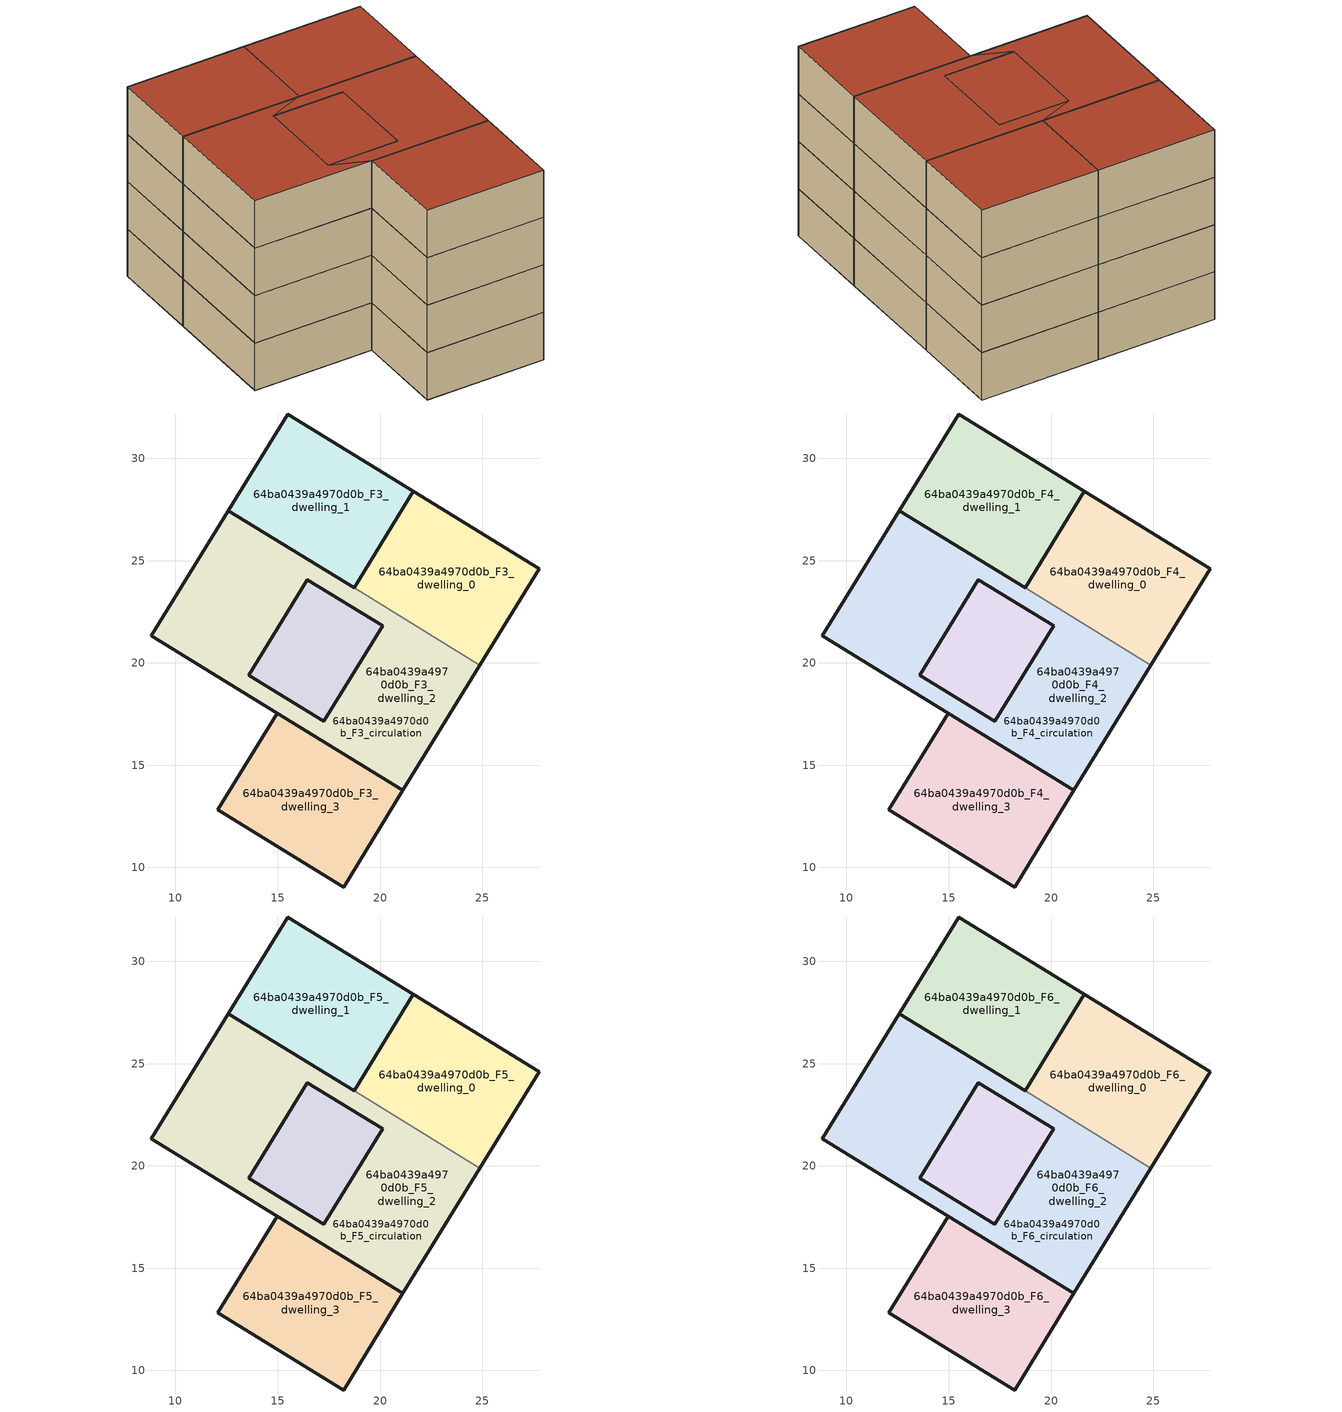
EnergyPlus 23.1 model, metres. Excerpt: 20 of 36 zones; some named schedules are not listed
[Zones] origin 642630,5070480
64ba0439a4970d0b_F3_dwelling_0
 floor to 64ba0439a4970d0b_F2_dwelling_0 (EU_floor_Construction): 24.88,19.89 27.78,24.61 21.63,28.39 18.73,23.67 z9
 wall outside (EU_wall_Construction): 18.73,23.67 21.63,28.39 27.78,24.61 24.88,19.89 z9:12
 wall to 64ba0439a4970d0b_F3_dwelling_2 (EU_wall_Construction): 24.88,19.89 18.73,23.67 z9:12
64ba0439a4970d0b_F3_dwelling_1
 floor to 64ba0439a4970d0b_F2_dwelling_1 (EU_floor_Construction): 18.73,23.67 21.63,28.39 15.48,32.17 12.58,27.45 z9
 wall outside (EU_wall_Construction): 12.58,27.45 15.48,32.17 21.63,28.39 18.73,23.67 12.58,27.45 z9:12
64ba0439a4970d0b_F3_dwelling_2
 floor outside (EU_floor_Construction): 21.12,13.77 24.88,19.89 18.73,23.67 16.44,24.08 20.13,21.81 17.26,17.14 13.57,19.41 14.97,17.55 z9; 14.97,17.55 13.57,19.41 16.44,24.08 18.73,23.67 12.58,27.45 8.82,21.33 z9; 17.26,17.14 20.13,21.81 16.44,24.08 13.57,19.41 z9
 wall outside (EU_wall_Construction): 24.88,19.89 21.12,13.77 14.97,17.55 8.82,21.33 12.58,27.45 18.73,23.67 z9:12
64ba0439a4970d0b_F3_dwelling_3
 floor to 64ba0439a4970d0b_F2_dwelling_3 (EU_floor_Construction): 18.22,9.04 21.12,13.77 14.97,17.55 12.07,12.83 z9
 wall outside (EU_wall_Construction): 18.22,9.04 12.07,12.83 14.97,17.55 21.12,13.77 18.22,9.04 z9:12
64ba0439a4970d0b_F3_circulation
 floor to 64ba0439a4970d0b_F2_circulation (EU_floor_Construction): 21.12,13.77 24.88,19.89 18.73,23.67 16.44,24.08 20.13,21.81 17.26,17.14 13.57,19.41 14.97,17.55 z9; 17.26,17.14 20.13,21.81 16.44,24.08 13.57,19.41 z9; 14.97,17.55 13.57,19.41 16.44,24.08 18.73,23.67 12.58,27.45 8.82,21.33 z9
 wall outside (EU_wall_Construction): 16.44,24.08 20.13,21.81 17.26,17.14 13.57,19.41 16.44,24.08 z9:12
64ba0439a4970d0b_F4_dwelling_0
 floor to 64ba0439a4970d0b_F3_dwelling_0 (EU_floor_Construction): 24.88,19.89 27.78,24.61 21.63,28.39 18.73,23.67 z12
 wall outside (EU_wall_Construction): 18.73,23.67 21.63,28.39 27.78,24.61 24.88,19.89 z12:15
 wall to 64ba0439a4970d0b_F4_dwelling_2 (EU_wall_Construction): 24.88,19.89 18.73,23.67 z12:15
64ba0439a4970d0b_F4_dwelling_1
 floor to 64ba0439a4970d0b_F3_dwelling_1 (EU_floor_Construction): 18.73,23.67 21.63,28.39 15.48,32.17 12.58,27.45 z12
 wall outside (EU_wall_Construction): 12.58,27.45 15.48,32.17 21.63,28.39 18.73,23.67 12.58,27.45 z12:15
64ba0439a4970d0b_F4_dwelling_2
 floor outside (EU_floor_Construction): 21.12,13.77 24.88,19.89 18.73,23.67 16.44,24.08 20.13,21.81 17.26,17.14 13.57,19.41 14.97,17.55 z12; 14.97,17.55 13.57,19.41 16.44,24.08 18.73,23.67 12.58,27.45 8.82,21.33 z12; 17.26,17.14 20.13,21.81 16.44,24.08 13.57,19.41 z12
 wall outside (EU_wall_Construction): 24.88,19.89 21.12,13.77 14.97,17.55 8.82,21.33 12.58,27.45 18.73,23.67 z12:15
64ba0439a4970d0b_F4_dwelling_3
 floor to 64ba0439a4970d0b_F3_dwelling_3 (EU_floor_Construction): 18.22,9.04 21.12,13.77 14.97,17.55 12.07,12.83 z12
 wall outside (EU_wall_Construction): 18.22,9.04 12.07,12.83 14.97,17.55 21.12,13.77 18.22,9.04 z12:15
64ba0439a4970d0b_F4_circulation
 floor to 64ba0439a4970d0b_F3_circulation (EU_floor_Construction): 21.12,13.77 24.88,19.89 18.73,23.67 16.44,24.08 20.13,21.81 17.26,17.14 13.57,19.41 14.97,17.55 z12; 17.26,17.14 20.13,21.81 16.44,24.08 13.57,19.41 z12; 14.97,17.55 13.57,19.41 16.44,24.08 18.73,23.67 12.58,27.45 8.82,21.33 z12
 wall outside (EU_wall_Construction): 16.44,24.08 20.13,21.81 17.26,17.14 13.57,19.41 16.44,24.08 z12:15
64ba0439a4970d0b_F5_dwelling_0
 floor to 64ba0439a4970d0b_F4_dwelling_0 (EU_floor_Construction): 24.88,19.89 27.78,24.61 21.63,28.39 18.73,23.67 z15
 wall outside (EU_wall_Construction): 18.73,23.67 21.63,28.39 27.78,24.61 24.88,19.89 z15:18
 wall to 64ba0439a4970d0b_F5_dwelling_2 (EU_wall_Construction): 24.88,19.89 18.73,23.67 z15:18
64ba0439a4970d0b_F5_dwelling_1
 floor to 64ba0439a4970d0b_F4_dwelling_1 (EU_floor_Construction): 18.73,23.67 21.63,28.39 15.48,32.17 12.58,27.45 z15
 wall outside (EU_wall_Construction): 12.58,27.45 15.48,32.17 21.63,28.39 18.73,23.67 12.58,27.45 z15:18
64ba0439a4970d0b_F5_dwelling_2
 floor outside (EU_floor_Construction): 21.12,13.77 24.88,19.89 18.73,23.67 16.44,24.08 20.13,21.81 17.26,17.14 13.57,19.41 14.97,17.55 z15; 14.97,17.55 13.57,19.41 16.44,24.08 18.73,23.67 12.58,27.45 8.82,21.33 z15; 17.26,17.14 20.13,21.81 16.44,24.08 13.57,19.41 z15
 wall outside (EU_wall_Construction): 24.88,19.89 21.12,13.77 14.97,17.55 8.82,21.33 12.58,27.45 18.73,23.67 z15:18
64ba0439a4970d0b_F5_dwelling_3
 floor to 64ba0439a4970d0b_F4_dwelling_3 (EU_floor_Construction): 18.22,9.04 21.12,13.77 14.97,17.55 12.07,12.83 z15
 wall outside (EU_wall_Construction): 18.22,9.04 12.07,12.83 14.97,17.55 21.12,13.77 18.22,9.04 z15:18
64ba0439a4970d0b_F5_circulation
 floor to 64ba0439a4970d0b_F4_circulation (EU_floor_Construction): 21.12,13.77 24.88,19.89 18.73,23.67 16.44,24.08 20.13,21.81 17.26,17.14 13.57,19.41 14.97,17.55 z15; 17.26,17.14 20.13,21.81 16.44,24.08 13.57,19.41 z15; 14.97,17.55 13.57,19.41 16.44,24.08 18.73,23.67 12.58,27.45 8.82,21.33 z15
 wall outside (EU_wall_Construction): 16.44,24.08 20.13,21.81 17.26,17.14 13.57,19.41 16.44,24.08 z15:18
64ba0439a4970d0b_F6_dwelling_0
 floor to 64ba0439a4970d0b_F5_dwelling_0 (EU_floor_Construction): 24.88,19.89 27.78,24.61 21.63,28.39 18.73,23.67 z18
 wall outside (EU_wall_Construction): 18.73,23.67 21.63,28.39 27.78,24.61 24.88,19.89 z18:21
 wall to 64ba0439a4970d0b_F6_dwelling_2 (EU_wall_Construction): 24.88,19.89 18.73,23.67 z18:21
 roof outside (EU_roof_Construction): 27.78,24.61 24.88,19.89 18.73,23.67 21.63,28.39 z21
64ba0439a4970d0b_F6_dwelling_1
 floor to 64ba0439a4970d0b_F5_dwelling_1 (EU_floor_Construction): 18.73,23.67 21.63,28.39 15.48,32.17 12.58,27.45 z18
 wall outside (EU_wall_Construction): 12.58,27.45 15.48,32.17 21.63,28.39 18.73,23.67 12.58,27.45 z18:21
 roof outside (EU_roof_Construction): 21.63,28.39 18.73,23.67 12.58,27.45 15.48,32.17 z21
64ba0439a4970d0b_F6_dwelling_2
 floor outside (EU_floor_Construction): 21.12,13.77 24.88,19.89 18.73,23.67 16.44,24.08 20.13,21.81 17.26,17.14 13.57,19.41 14.97,17.55 z18; 14.97,17.55 13.57,19.41 16.44,24.08 18.73,23.67 12.58,27.45 8.82,21.33 z18; 17.26,17.14 20.13,21.81 16.44,24.08 13.57,19.41 z18
 wall outside (EU_wall_Construction): 24.88,19.89 21.12,13.77 14.97,17.55 8.82,21.33 12.58,27.45 18.73,23.67 z18:21
 roof outside (EU_roof_Construction): 20.13,21.81 17.26,17.14 13.57,19.41 16.44,24.08 z21; 24.88,19.89 21.12,13.77 14.97,17.55 13.57,19.41 17.26,17.14 20.13,21.81 16.44,24.08 18.73,23.67 z21; 18.73,23.67 16.44,24.08 13.57,19.41 14.97,17.55 8.82,21.33 12.58,27.45 z21
64ba0439a4970d0b_F6_dwelling_3
 floor to 64ba0439a4970d0b_F5_dwelling_3 (EU_floor_Construction): 18.22,9.04 21.12,13.77 14.97,17.55 12.07,12.83 z18
 wall outside (EU_wall_Construction): 18.22,9.04 12.07,12.83 14.97,17.55 21.12,13.77 18.22,9.04 z18:21
 roof outside (EU_roof_Construction): 21.12,13.77 18.22,9.04 12.07,12.83 14.97,17.55 z21
64ba0439a4970d0b_F6_circulation
 floor to 64ba0439a4970d0b_F5_circulation (EU_floor_Construction): 21.12,13.77 24.88,19.89 18.73,23.67 16.44,24.08 20.13,21.81 17.26,17.14 13.57,19.41 14.97,17.55 z18; 17.26,17.14 20.13,21.81 16.44,24.08 13.57,19.41 z18; 14.97,17.55 13.57,19.41 16.44,24.08 18.73,23.67 12.58,27.45 8.82,21.33 z18
 wall outside (EU_wall_Construction): 16.44,24.08 20.13,21.81 17.26,17.14 13.57,19.41 16.44,24.08 z18:21
 roof outside (EU_roof_Construction): 20.13,21.81 17.26,17.14 13.57,19.41 16.44,24.08 z21; 24.88,19.89 21.12,13.77 14.97,17.55 13.57,19.41 17.26,17.14 20.13,21.81 16.44,24.08 18.73,23.67 z21; 18.73,23.67 16.44,24.08 13.57,19.41 14.97,17.55 8.82,21.33 12.58,27.45 z21
[Building]
EU S2 Campaign: North Axis=0; Terrain=City; Solar Distribution=FullExterior
[Site:Location]
Lyon-Bron: Latitude=45.75; Longitude=5; Time Zone=1; Elevation=198
[SizingPeriod:WeatherFileDays]
AnnualSizingPeriod: Begin Month=1; Begin Day of Month=1; End Month=12; End Day of Month=31; Day of Week for Start Day=Monday; Use Weather File Daylight Saving Period=No; Use Weather File Rain and Snow Indicators=No
[MATERIAL]
EU_InternalMass_Material: Roughness=MediumRough; Thickness=0.1; Conductivity=1; Density=1800; Specific Heat=900; Thermal Absorptance=0.9; Solar Absorptance=0.7; Visible Absorptance=0.7
[MATERIAL:NOMASS] Roughness=MediumRough; Thermal Absorptance=0.9; Solar Absorptance=0.7; Visible Absorptance=0.7
Name | Thermal Resistance
EU_wall_NoMass | 0.776494
EU_roof_NoMass | 0.486893
EU_floor_NoMass | 0.421597
[CONSTRUCTION]
EU_wall_Construction: EU_wall_NoMass
EU_roof_Construction: EU_roof_NoMass
EU_floor_Construction: EU_floor_NoMass
EU_InternalMass_Construction: EU_InternalMass_Material
[ZONE] Type=1; Multiplier=1; Ceiling Height=autocalculate; Floor Area=autocalculate; Part of Total Floor Area=Yes
Name | Volume
64ba0439a4970d0b_F3_dwelling_0; 64ba0439a4970d0b_F4_dwelling_0; 64ba0439a4970d0b_F5_dwelling_0; 64ba0439a4970d0b_F6_dwelling_0 | 119.986
64ba0439a4970d0b_F3_dwelling_1; 64ba0439a4970d0b_F4_dwelling_1; 64ba0439a4970d0b_F5_dwelling_1; 64ba0439a4970d0b_F6_dwelling_1 | 119.985
64ba0439a4970d0b_F3_dwelling_2; 64ba0439a4970d0b_F4_dwelling_2; 64ba0439a4970d0b_F5_dwelling_2; 64ba0439a4970d0b_F6_dwelling_2 | 311.19
64ba0439a4970d0b_F3_dwelling_3; 64ba0439a4970d0b_F4_dwelling_3; 64ba0439a4970d0b_F5_dwelling_3; 64ba0439a4970d0b_F6_dwelling_3 | 120.001
64ba0439a4970d0b_F3_circulation; 64ba0439a4970d0b_F4_circulation; 64ba0439a4970d0b_F5_circulation; 64ba0439a4970d0b_F6_circulation | 311.191
[INTERNALMASS] Construction=EU_InternalMass_Construction; Surface Area=59.9949
Name | Zone or ZoneList
64ba0439a4970d0b_F3_dwelling_0_EU_InternalMass | 64ba0439a4970d0b_F3_dwelling_0
64ba0439a4970d0b_F3_dwelling_1_EU_InternalMass | 64ba0439a4970d0b_F3_dwelling_1
64ba0439a4970d0b_F3_dwelling_2_EU_InternalMass | 64ba0439a4970d0b_F3_dwelling_2
64ba0439a4970d0b_F3_dwelling_3_EU_InternalMass | 64ba0439a4970d0b_F3_dwelling_3
64ba0439a4970d0b_F4_dwelling_0_EU_InternalMass | 64ba0439a4970d0b_F4_dwelling_0
64ba0439a4970d0b_F4_dwelling_1_EU_InternalMass | 64ba0439a4970d0b_F4_dwelling_1
64ba0439a4970d0b_F4_dwelling_2_EU_InternalMass | 64ba0439a4970d0b_F4_dwelling_2
64ba0439a4970d0b_F4_dwelling_3_EU_InternalMass | 64ba0439a4970d0b_F4_dwelling_3
64ba0439a4970d0b_F5_dwelling_0_EU_InternalMass | 64ba0439a4970d0b_F5_dwelling_0
64ba0439a4970d0b_F5_dwelling_1_EU_InternalMass | 64ba0439a4970d0b_F5_dwelling_1
64ba0439a4970d0b_F5_dwelling_2_EU_InternalMass | 64ba0439a4970d0b_F5_dwelling_2
64ba0439a4970d0b_F5_dwelling_3_EU_InternalMass | 64ba0439a4970d0b_F5_dwelling_3
64ba0439a4970d0b_F6_dwelling_0_EU_InternalMass | 64ba0439a4970d0b_F6_dwelling_0
64ba0439a4970d0b_F6_dwelling_1_EU_InternalMass | 64ba0439a4970d0b_F6_dwelling_1
64ba0439a4970d0b_F6_dwelling_2_EU_InternalMass | 64ba0439a4970d0b_F6_dwelling_2
64ba0439a4970d0b_F6_dwelling_3_EU_InternalMass | 64ba0439a4970d0b_F6_dwelling_3
[OTHEREQUIPMENT] Fuel Type=Electricity; Design Level Calculation Method=Watts/Area; Power per Zone Floor Area=1; Fraction Latent=0; Fraction Radiant=0; Fraction Lost=0; Carbon Dioxide Generation Rate=0; EndUse Subcategory=EU_Step8_InternalGains
Name | Zone or ZoneList or Space or SpaceList | Schedule
EU_Step8_InternalGain_64ba0439a4970d0b_F3_dwelling_0_f000 | 64ba0439a4970d0b_F3_dwelling_0 | EU_Step8_GainSchedule_64ba0439a4970d0b_F3_dwelling_0_f000
EU_Step8_InternalGain_64ba0439a4970d0b_F3_dwelling_1_f000 | 64ba0439a4970d0b_F3_dwelling_1 | EU_Step8_GainSchedule_64ba0439a4970d0b_F3_dwelling_1_f000
EU_Step8_InternalGain_64ba0439a4970d0b_F3_dwelling_2_f000 | 64ba0439a4970d0b_F3_dwelling_2 | EU_Step8_GainSchedule_64ba0439a4970d0b_F3_dwelling_2_f000
EU_Step8_InternalGain_64ba0439a4970d0b_F3_dwelling_3_f000 | 64ba0439a4970d0b_F3_dwelling_3 | EU_Step8_GainSchedule_64ba0439a4970d0b_F3_dwelling_3_f000
EU_Step8_InternalGain_64ba0439a4970d0b_F4_dwelling_0_f000 | 64ba0439a4970d0b_F4_dwelling_0 | EU_Step8_GainSchedule_64ba0439a4970d0b_F4_dwelling_0_f000
EU_Step8_InternalGain_64ba0439a4970d0b_F4_dwelling_1_f000 | 64ba0439a4970d0b_F4_dwelling_1 | EU_Step8_GainSchedule_64ba0439a4970d0b_F4_dwelling_1_f000
EU_Step8_InternalGain_64ba0439a4970d0b_F4_dwelling_2_f000 | 64ba0439a4970d0b_F4_dwelling_2 | EU_Step8_GainSchedule_64ba0439a4970d0b_F4_dwelling_2_f000
EU_Step8_InternalGain_64ba0439a4970d0b_F4_dwelling_3_f000 | 64ba0439a4970d0b_F4_dwelling_3 | EU_Step8_GainSchedule_64ba0439a4970d0b_F4_dwelling_3_f000
EU_Step8_InternalGain_64ba0439a4970d0b_F5_dwelling_0_f000 | 64ba0439a4970d0b_F5_dwelling_0 | EU_Step8_GainSchedule_64ba0439a4970d0b_F5_dwelling_0_f000
EU_Step8_InternalGain_64ba0439a4970d0b_F5_dwelling_1_f000 | 64ba0439a4970d0b_F5_dwelling_1 | EU_Step8_GainSchedule_64ba0439a4970d0b_F5_dwelling_1_f000
EU_Step8_InternalGain_64ba0439a4970d0b_F5_dwelling_2_f000 | 64ba0439a4970d0b_F5_dwelling_2 | EU_Step8_GainSchedule_64ba0439a4970d0b_F5_dwelling_2_f000
EU_Step8_InternalGain_64ba0439a4970d0b_F5_dwelling_3_f000 | 64ba0439a4970d0b_F5_dwelling_3 | EU_Step8_GainSchedule_64ba0439a4970d0b_F5_dwelling_3_f000
EU_Step8_InternalGain_64ba0439a4970d0b_F6_dwelling_0_f000 | 64ba0439a4970d0b_F6_dwelling_0 | EU_Step8_GainSchedule_64ba0439a4970d0b_F6_dwelling_0_f000
EU_Step8_InternalGain_64ba0439a4970d0b_F6_dwelling_1_f000 | 64ba0439a4970d0b_F6_dwelling_1 | EU_Step8_GainSchedule_64ba0439a4970d0b_F6_dwelling_1_f000
EU_Step8_InternalGain_64ba0439a4970d0b_F6_dwelling_2_f000 | 64ba0439a4970d0b_F6_dwelling_2 | EU_Step8_GainSchedule_64ba0439a4970d0b_F6_dwelling_2_f000
EU_Step8_InternalGain_64ba0439a4970d0b_F6_dwelling_3_f000 | 64ba0439a4970d0b_F6_dwelling_3 | EU_Step8_GainSchedule_64ba0439a4970d0b_F6_dwelling_3_f000
[ZONEINFILTRATION:DESIGNFLOWRATE] Schedule=EU_AlwaysOn; Design Flow Rate Calculation Method=Flow/Area; Flow Rate per Floor Area=0.0005; Constant Term Coefficient=1; Temperature Term Coefficient=0; Velocity Term Coefficient=0; Velocity Squared Term Coefficient=0
Name | Zone or ZoneList or Space or SpaceList
EU_Circulation_Infiltration_64ba0439a4970d0b_F3_circulation | 64ba0439a4970d0b_F3_circulation
EU_Circulation_Infiltration_64ba0439a4970d0b_F4_circulation | 64ba0439a4970d0b_F4_circulation
EU_Circulation_Infiltration_64ba0439a4970d0b_F5_circulation | 64ba0439a4970d0b_F5_circulation
EU_Circulation_Infiltration_64ba0439a4970d0b_F6_circulation | 64ba0439a4970d0b_F6_circulation
[ZONEVENTILATION:DESIGNFLOWRATE] Schedule=EU_AlwaysOn; Design Flow Rate Calculation Method=AirChanges/Hour; Air Changes per Hour=0.693814; Ventilation Type=Natural; Fan Pressure Rise=0; Fan Total Efficiency=1; Constant Term Coefficient=1; Temperature Term Coefficient=0; Velocity Term Coefficient=0; Velocity Squared Term Coefficient=0; Minimum Indoor Temperature=-100; Maximum Indoor Temperature=100; Delta Temperature=-100; Minimum Outdoor Temperature=-100; Maximum Outdoor Temperature=100; Maximum Wind Speed=40
Name | Zone or ZoneList or Space or SpaceList
EU_ConstantAir_64ba0439a4970d0b_F3_dwelling_0 | 64ba0439a4970d0b_F3_dwelling_0
EU_ConstantAir_64ba0439a4970d0b_F3_dwelling_1 | 64ba0439a4970d0b_F3_dwelling_1
EU_ConstantAir_64ba0439a4970d0b_F3_dwelling_2 | 64ba0439a4970d0b_F3_dwelling_2
EU_ConstantAir_64ba0439a4970d0b_F3_dwelling_3 | 64ba0439a4970d0b_F3_dwelling_3
EU_ConstantAir_64ba0439a4970d0b_F4_dwelling_0 | 64ba0439a4970d0b_F4_dwelling_0
EU_ConstantAir_64ba0439a4970d0b_F4_dwelling_1 | 64ba0439a4970d0b_F4_dwelling_1
EU_ConstantAir_64ba0439a4970d0b_F4_dwelling_2 | 64ba0439a4970d0b_F4_dwelling_2
EU_ConstantAir_64ba0439a4970d0b_F4_dwelling_3 | 64ba0439a4970d0b_F4_dwelling_3
EU_ConstantAir_64ba0439a4970d0b_F5_dwelling_0 | 64ba0439a4970d0b_F5_dwelling_0
EU_ConstantAir_64ba0439a4970d0b_F5_dwelling_1 | 64ba0439a4970d0b_F5_dwelling_1
EU_ConstantAir_64ba0439a4970d0b_F5_dwelling_2 | 64ba0439a4970d0b_F5_dwelling_2
EU_ConstantAir_64ba0439a4970d0b_F5_dwelling_3 | 64ba0439a4970d0b_F5_dwelling_3
EU_ConstantAir_64ba0439a4970d0b_F6_dwelling_0 | 64ba0439a4970d0b_F6_dwelling_0
EU_ConstantAir_64ba0439a4970d0b_F6_dwelling_1 | 64ba0439a4970d0b_F6_dwelling_1
EU_ConstantAir_64ba0439a4970d0b_F6_dwelling_2 | 64ba0439a4970d0b_F6_dwelling_2
EU_ConstantAir_64ba0439a4970d0b_F6_dwelling_3 | 64ba0439a4970d0b_F6_dwelling_3
